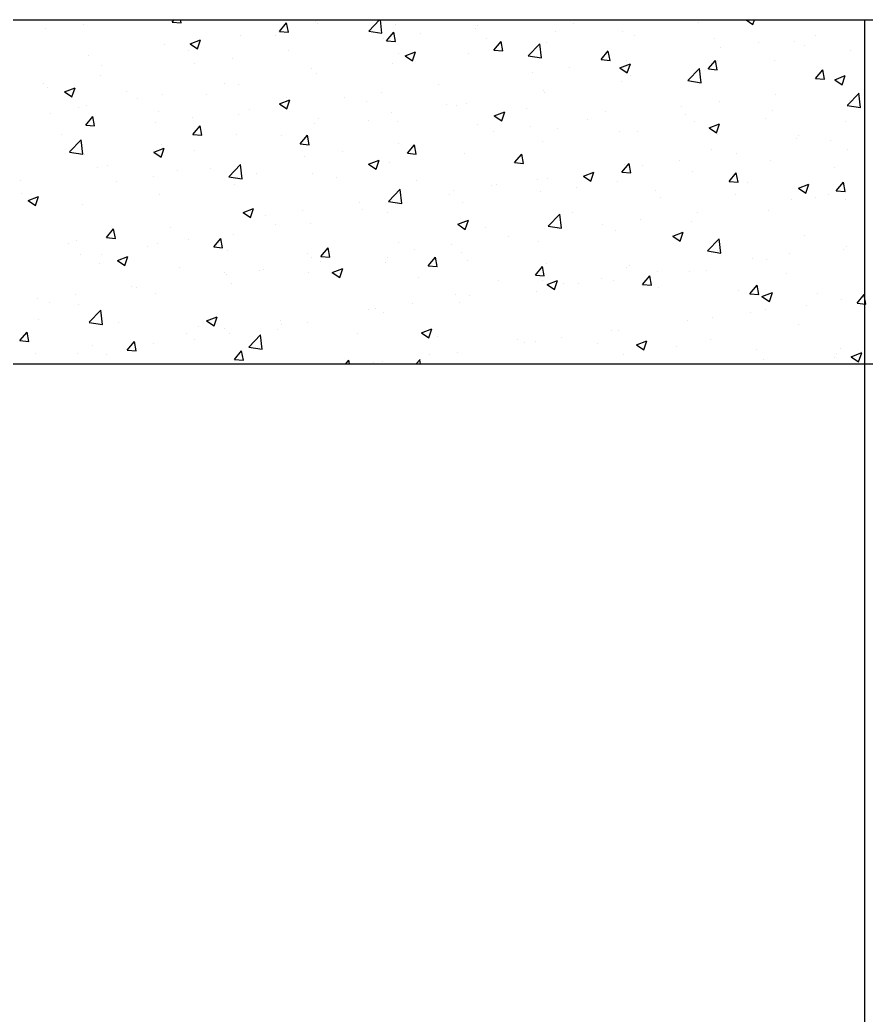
# Model space of a CAD drawing. Header units: millimetres. Extents: x 331487 to 517269, y 198509 to 399936.
# Drawn here: x 426509 to 427075, y 320938 to 321604 of the extents above; entities that cross this region are included whole.
import ezdxf

# ---------------------------------------------------------------- set-up
doc = ezdxf.new("R2010")
doc.units = ezdxf.units.MM
doc.header["$MEASUREMENT"] = 0
doc.layers.add('COLUMN', color=6, linetype='Continuous')
doc.layers.add('FOOTING', color=5, linetype='Continuous')

msp = doc.modelspace()

# ---------------------------------------------------------------- linework, layer by layer
at = {"layer": 'COLUMN'}
for p, q in [((426174.35, 321603.51), (427974.35, 321603.51)), ((426174.35, 321373.51), (427974.35, 321373.51))]:
    msp.add_line(p, q, dxfattribs=at)
at = {"layer": 'COLUMN', "color": 2, "linetype": 'Continuous'}
for p, q in [((426551.43, 321600.73), (426551.43, 321600.73)), ((426610.96, 321602.06), (426612.18, 321603.51)), ((426610.96, 321602.06), (426616.94, 321601.54)), ((426616.94, 321601.54), (426616.58, 321603.51)), ((426682.69, 321595.79), (426687.51, 321601.53)), ((426688.67, 321595.26), (426687.51, 321601.53)), ((426706.97, 321602.42), (426706.97, 321602.42)), ((426708.47, 321600.79), (426708.47, 321600.79)), ((426738.69, 321603.08), (426738.69, 321603.08)), ((426742.43, 321596.04), (426749.6, 321603.51)), ((426751.28, 321594.62), (426750.25, 321603.51)), ((426760.35, 321600.17), (426760.35, 321600.17)), ((426815.12, 321599.47), (426815.12, 321599.47)), ((426879.29, 321601.14), (426879.29, 321601.14)), ((426962.91, 321601.88), (426962.91, 321601.88)), ((426994.85, 321603.51), (426999.42, 321600.43)), ((426999.41, 321600.43), (427000.45, 321603.51)), ((426526.39, 321597.44), (426526.39, 321597.44)), ((426656.54, 321593.29), (426656.54, 321593.29)), ((426680.37, 321593.07), (426680.37, 321593.07)), ((426682.69, 321595.79), (426688.67, 321595.27)), ((426742.39, 321596), (426751.28, 321594.62)), ((426754.42, 321589.51), (426759.24, 321595.26)), ((426760.39, 321588.99), (426759.24, 321595.25)), ((426777.25, 321594.48), (426777.25, 321594.48)), ((426813.73, 321597.91), (426813.73, 321597.91)), ((426867.12, 321595.65), (426867.12, 321595.65)), ((426912.4, 321595.48), (426912.4, 321595.48)), ((426920.5, 321593.4), (426920.5, 321593.4)), ((427040.94, 321593.22), (427040.94, 321593.22)), ((426606.03, 321586.89), (426606.03, 321586.89)), ((426623, 321587.55), (426630, 321590.23)), ((426623, 321587.55), (426627.97, 321584.19)), ((426627.97, 321584.19), (426629.99, 321590.23)), ((426752.21, 321591.19), (426752.21, 321591.19)), ((426754.42, 321589.51), (426760.39, 321588.99)), ((426820.97, 321591.13), (426820.97, 321591.13)), ((426826.14, 321583.24), (426830.96, 321588.98)), ((426832.12, 321582.71), (426830.96, 321588.98)), ((426849.15, 321579.48), (426856.94, 321587.6)), ((426858.01, 321578.07), (426856.9, 321587.56)), ((426861.05, 321588.44), (426861.05, 321588.44)), ((426973.88, 321591.14), (426973.88, 321591.14)), ((427003.06, 321588.24), (427003.06, 321588.24)), ((427027.26, 321588.89), (427027.26, 321588.89)), ((427034.11, 321586.17), (427034.11, 321586.17)), ((426554.68, 321579.85), (426554.68, 321579.85)), ((426622.05, 321583.06), (426622.05, 321583.06)), ((426689.06, 321582.87), (426689.06, 321582.87)), ((426762.65, 321581.12), (426762.65, 321581.12)), ((426766.71, 321579.54), (426773.71, 321582.22)), ((426766.71, 321579.54), (426771.68, 321576.18)), ((426771.68, 321576.18), (426773.71, 321582.22)), ((426809.11, 321580.94), (426809.11, 321580.94)), ((426826.14, 321583.24), (426832.12, 321582.72)), ((426849.12, 321579.45), (426858.01, 321578.07)), ((426897.87, 321576.96), (426902.69, 321582.71)), ((426903.84, 321576.44), (426902.69, 321582.7)), ((426978.03, 321584.94), (426978.03, 321584.94)), ((427064.97, 321583.13), (427064.97, 321583.13)), ((426563.73, 321573.05), (426563.73, 321573.05)), ((426626.15, 321574.59), (426626.15, 321574.59)), ((426651.18, 321577.89), (426651.18, 321577.89)), ((426758.6, 321574.54), (426758.6, 321574.54)), ((426897.87, 321576.96), (426903.85, 321576.44)), ((426910.42, 321571.53), (426917.42, 321574.22)), ((426914.87, 321576.63), (426914.87, 321576.63)), ((426915.39, 321568.17), (426917.42, 321574.22)), ((426969.59, 321570.69), (426974.42, 321576.43)), ((426975.57, 321570.16), (426974.41, 321576.43)), ((426975.8, 321576.16), (426975.8, 321576.16)), ((427013.63, 321576.09), (427013.63, 321576.09)), ((426562.99, 321566.28), (426562.99, 321566.28)), ((426704.33, 321571.11), (426704.33, 321571.11)), ((426707.26, 321567.5), (426707.26, 321567.5)), ((426851.97, 321568.34), (426851.97, 321568.34)), ((426877, 321571.64), (426877, 321571.64)), ((426910.42, 321571.53), (426915.4, 321568.17)), ((426917.48, 321566.15), (426917.48, 321566.15)), ((426955.88, 321562.93), (426963.67, 321571.05)), ((426961.69, 321568.59), (426961.69, 321568.59)), ((426964.73, 321561.51), (426963.63, 321571.01)), ((426969.6, 321570.69), (426975.57, 321570.17)), ((427041.32, 321564.41), (427046.14, 321570.16)), ((427047.3, 321563.88), (427046.14, 321570.15)), ((427054.13, 321563.52), (427061.14, 321566.21)), ((427059.11, 321560.16), (427061.13, 321566.21)), ((426525.12, 321561.29), (426525.12, 321561.29)), ((426646.01, 321561.1), (426646.01, 321561.1)), ((426655.32, 321560), (426655.32, 321560)), ((426788.81, 321560.03), (426788.81, 321560.03)), ((426911.18, 321562.19), (426911.18, 321562.19)), ((426955.84, 321562.89), (426964.73, 321561.51)), ((427041.32, 321564.41), (427047.3, 321563.89)), ((427054.13, 321563.52), (427059.11, 321560.16)), ((426527.35, 321558.09), (426527.35, 321558.09)), ((426538.97, 321555.29), (426545.98, 321557.98)), ((426538.97, 321555.29), (426543.95, 321551.94)), ((426543.94, 321551.94), (426545.97, 321557.98)), ((426580.73, 321555.83), (426580.73, 321555.83)), ((426604.81, 321553.6), (426604.81, 321553.6)), ((426634.11, 321553.58), (426634.11, 321553.58)), ((426750.94, 321555.04), (426750.94, 321555.04)), ((426859.16, 321556.13), (426859.16, 321556.13)), ((426859.84, 321555.15), (426859.84, 321555.15)), ((427014.63, 321553.78), (427014.63, 321553.78)), ((427062.6, 321546.38), (427070.39, 321554.5)), ((427071.46, 321544.96), (427070.35, 321554.46)), ((426553.47, 321546.56), (426553.47, 321546.56)), ((426587.69, 321551.09), (426587.69, 321551.09)), ((426682.69, 321547.28), (426689.69, 321549.97)), ((426682.69, 321547.28), (426687.66, 321543.93)), ((426687.5, 321551.32), (426687.5, 321551.32)), ((426687.66, 321543.93), (426689.69, 321549.97)), ((426725.9, 321551.75), (426725.9, 321551.75)), ((426740.88, 321549.07), (426740.88, 321549.07)), ((426794.26, 321546.81), (426794.26, 321546.81)), ((426800.84, 321546.12), (426800.84, 321546.12)), ((426807.9, 321547.65), (426807.9, 321547.65)), ((426976.76, 321548.79), (426976.76, 321548.79)), ((427062.56, 321546.34), (427071.46, 321544.96)), ((427063.76, 321549.84), (427063.76, 321549.84)), ((426529.37, 321541.08), (426529.37, 321541.08)), ((426548.43, 321544.66), (426548.43, 321544.66)), ((426601.82, 321542.4), (426601.82, 321542.4)), ((426655.2, 321540.14), (426655.2, 321540.14)), ((426662.75, 321543.43), (426662.75, 321543.43)), ((426757.39, 321541.25), (426757.39, 321541.25)), ((426826.4, 321539.28), (426833.4, 321541.96)), ((426826.4, 321539.28), (426831.37, 321535.92)), ((426831.37, 321535.92), (426833.4, 321541.96)), ((426847.64, 321544.56), (426847.64, 321544.56)), ((426901.02, 321542.3), (426901.02, 321542.3)), ((426951.72, 321545.5), (426951.72, 321545.5)), ((426954.41, 321540.04), (426954.41, 321540.04)), ((427012.41, 321542.8), (427012.41, 321542.8)), ((426553.11, 321533.12), (426557.93, 321538.87)), ((426553.11, 321533.12), (426559.09, 321532.6)), ((426559.09, 321532.59), (426557.93, 321538.86)), ((426599.84, 321535.15), (426599.84, 321535.15)), ((426624.84, 321526.85), (426629.66, 321532.59)), ((426624.88, 321538.45), (426624.88, 321538.45)), ((426630.81, 321526.32), (426629.66, 321532.59)), ((426706.04, 321534.21), (426706.04, 321534.21)), ((426708.58, 321537.89), (426708.58, 321537.89)), ((426742.52, 321536.11), (426742.52, 321536.11)), ((426761.96, 321535.63), (426761.96, 321535.63)), ((426815.34, 321533.38), (426815.34, 321533.38)), ((426888.57, 321537.18), (426888.57, 321537.18)), ((426960.47, 321535.31), (426960.47, 321535.31)), ((426970.11, 321531.27), (426977.11, 321533.95)), ((426975.08, 321527.91), (426977.11, 321533.95)), ((427007.79, 321537.79), (427007.79, 321537.79)), ((427061.17, 321535.53), (427061.17, 321535.53)), ((426536.69, 321526.84), (426536.69, 321526.84)), ((426624.84, 321526.85), (426630.82, 321526.32)), ((426654.1, 321526.71), (426654.1, 321526.71)), ((426684.2, 321526.1), (426684.2, 321526.1)), ((426696.57, 321520.57), (426701.39, 321526.32)), ((426702.54, 321520.04), (426701.38, 321526.31)), ((426825.66, 321528.9), (426825.66, 321528.9)), ((426850.69, 321532.2), (426850.69, 321532.2)), ((426868.73, 321531.12), (426868.73, 321531.12)), ((426909.96, 321528.9), (426909.96, 321528.9)), ((426922.11, 321528.87), (426922.11, 321528.87)), ((426970.11, 321531.27), (426975.09, 321527.91)), ((426975.49, 321526.61), (426975.49, 321526.61)), ((427029.99, 321526.5), (427029.99, 321526.5)), ((426542.24, 321515.18), (426550.03, 321523.29)), ((426551.09, 321513.76), (426549.99, 321523.26)), ((426603.59, 321520.31), (426603.59, 321520.31)), ((426696.57, 321520.57), (426702.54, 321520.05)), ((426762.5, 321520.59), (426762.5, 321520.59)), ((426768.29, 321514.3), (426773.11, 321520.04)), ((426774.27, 321513.77), (426773.11, 321520.03)), ((426858.62, 321521.86), (426858.62, 321521.86)), ((427028.87, 321524.36), (427028.87, 321524.36)), ((427051.48, 321522.65), (427051.48, 321522.65)), ((426542.2, 321515.14), (426551.09, 321513.76)), ((426552.25, 321513.27), (426552.25, 321513.27)), ((426598.66, 321515.03), (426605.67, 321517.72)), ((426598.66, 321515.03), (426603.64, 321511.68)), ((426603.64, 321511.67), (426605.66, 321517.72)), ((426625.88, 321516.09), (426625.88, 321516.09)), ((426724.63, 321515.6), (426724.63, 321515.6)), ((426768.29, 321514.3), (426774.27, 321513.77)), ((426806.68, 321514.36), (426806.68, 321514.36)), ((426840.02, 321508.02), (426844.84, 321513.77)), ((426845.99, 321507.49), (426844.84, 321513.76)), ((426971.67, 321516.49), (426971.67, 321516.49)), ((426988.32, 321514.34), (426988.32, 321514.34)), ((427062.54, 321516.55), (427062.54, 321516.55)), ((426567.57, 321506.08), (426567.57, 321506.08)), ((426648.96, 321498.62), (426656.75, 321506.74)), ((426657.82, 321497.21), (426656.71, 321506.7)), ((426699.6, 321512.31), (426699.6, 321512.31)), ((426742.38, 321507.02), (426749.38, 321509.71)), ((426742.38, 321507.02), (426747.35, 321503.67)), ((426747.35, 321503.67), (426749.38, 321509.71)), ((426756.17, 321507.96), (426756.17, 321507.96)), ((426840.02, 321508.02), (426846, 321507.5)), ((426911.74, 321501.74), (426916.56, 321507.49)), ((426913.35, 321506.48), (426913.35, 321506.48)), ((426917.72, 321501.22), (426916.56, 321507.48)), ((426925.41, 321506.06), (426925.41, 321506.06)), ((426950.45, 321509.35), (426950.45, 321509.35)), ((427011.2, 321509.51), (427011.2, 321509.51)), ((426560.84, 321505), (426560.84, 321505)), ((426614.22, 321502.75), (426614.22, 321502.75)), ((426636.44, 321503.99), (426636.44, 321503.99)), ((426667.6, 321500.49), (426667.6, 321500.49)), ((426704.83, 321500.92), (426704.83, 321500.92)), ((426886.09, 321499.01), (426893.09, 321501.7)), ((426891.06, 321495.66), (426893.09, 321501.7)), ((426911.74, 321501.74), (426917.72, 321501.22)), ((426959.26, 321502.02), (426959.26, 321502.02)), ((426983.47, 321495.47), (426988.29, 321501.21)), ((426989.45, 321494.94), (426988.29, 321501.21)), ((427053.95, 321504.54), (427053.95, 321504.54)), ((426509.25, 321496.07), (426509.25, 321496.07)), ((426573.53, 321495.71), (426573.53, 321495.71)), ((426598.57, 321499.01), (426598.57, 321499.01)), ((426648.92, 321498.59), (426657.82, 321497.21)), ((426652.89, 321493.42), (426652.89, 321493.42)), ((426720.98, 321498.24), (426720.98, 321498.24)), ((426774.36, 321495.98), (426774.36, 321495.98)), ((426824.39, 321492.76), (426824.39, 321492.76)), ((426827.75, 321493.72), (426827.75, 321493.72)), ((426855.03, 321496.47), (426855.03, 321496.47)), ((426862.26, 321497.74), (426862.26, 321497.74)), ((426886.09, 321499.01), (426891.06, 321495.66)), ((426908.75, 321495.61), (426908.75, 321495.61)), ((426983.47, 321495.47), (426989.45, 321494.95)), ((426995.63, 321494.53), (426995.63, 321494.53)), ((427029.8, 321491), (427036.8, 321493.69)), ((427034.77, 321487.65), (427036.8, 321493.69)), ((427055.2, 321489.19), (427060.02, 321494.94)), ((427061.17, 321488.67), (427060.01, 321494.93)), ((426510.38, 321487.4), (426510.38, 321487.4)), ((426602.38, 321487.02), (426602.38, 321487.02)), ((426755.69, 321482.07), (426763.48, 321490.19)), ((426764.54, 321480.66), (426763.44, 321490.15)), ((426796.71, 321486.46), (426796.71, 321486.46)), ((426799.35, 321489.46), (426799.35, 321489.46)), ((426857.4, 321488.57), (426857.4, 321488.57)), ((426881.13, 321491.47), (426881.13, 321491.47)), ((426934.51, 321489.21), (426934.51, 321489.21)), ((426987.89, 321486.96), (426987.89, 321486.96)), ((427029.8, 321491), (427034.78, 321487.65)), ((427050.2, 321486.51), (427050.2, 321486.51)), ((427055.2, 321489.19), (427061.17, 321488.67)), ((426514.64, 321482.78), (426521.64, 321485.47)), ((426514.64, 321482.78), (426519.62, 321479.42)), ((426519.61, 321479.42), (426521.64, 321485.46)), ((426551.03, 321479.98), (426551.03, 321479.98)), ((426736.2, 321481.15), (426736.2, 321481.15)), ((426755.65, 321482.03), (426764.54, 321480.65)), ((426805.47, 321481.08), (426805.47, 321481.08)), ((426937.31, 321484.52), (426937.31, 321484.52)), ((427025.17, 321483.21), (427025.17, 321483.21)), ((427041.28, 321484.7), (427041.28, 321484.7)), ((427061.32, 321483.26), (427061.32, 321483.26)), ((426658.35, 321474.77), (426665.36, 321477.46)), ((426658.36, 321474.77), (426663.33, 321471.41)), ((426663.33, 321471.41), (426665.35, 321477.46)), ((426673.29, 321472.86), (426673.29, 321472.86)), ((426698.32, 321476.16), (426698.32, 321476.16)), ((426738.39, 321476.45), (426738.39, 321476.45)), ((426754.95, 321474.67), (426754.95, 321474.67)), ((426862.41, 321465.52), (426870.2, 321473.64)), ((426871.27, 321464.1), (426870.16, 321473.6)), ((426878.99, 321474.51), (426878.99, 321474.51)), ((426962.01, 321474.9), (426962.01, 321474.9)), ((427009.98, 321476.22), (427009.98, 321476.22)), ((426680.07, 321466.44), (426680.07, 321466.44)), ((426703.61, 321467.63), (426703.61, 321467.63)), ((426802.07, 321466.76), (426809.07, 321469.45)), ((426802.07, 321466.76), (426807.04, 321463.41)), ((426807.04, 321463.4), (426809.07, 321469.45)), ((426899.11, 321466.62), (426899.11, 321466.62)), ((426924.14, 321469.91), (426924.14, 321469.91)), ((426958.04, 321468.73), (426958.04, 321468.73)), ((426566.99, 321457.9), (426571.81, 321463.65)), ((426572.96, 321457.37), (426571.81, 321463.64)), ((426572.26, 321459.56), (426572.26, 321459.56)), ((426610.14, 321464.55), (426610.14, 321464.55)), ((426651.67, 321460.13), (426651.67, 321460.13)), ((426820.67, 321464.5), (426820.67, 321464.5)), ((426862.37, 321465.48), (426871.27, 321464.1)), ((426907.53, 321462.32), (426907.53, 321462.32)), ((426945.78, 321458.75), (426952.78, 321461.44)), ((426950.75, 321455.4), (426952.78, 321461.44)), ((427033.82, 321459.54), (427033.82, 321459.54)), ((426541.36, 321453.9), (426541.36, 321453.9)), ((426547.23, 321456.27), (426547.23, 321456.27)), ((426566.99, 321457.9), (426572.97, 321457.38)), ((426601.16, 321453.73), (426601.16, 321453.73)), ((426621.76, 321456.43), (426621.76, 321456.43)), ((426638.72, 321451.63), (426643.54, 321457.37)), ((426644.69, 321451.1), (426643.53, 321457.37)), ((426762.35, 321454.49), (426762.35, 321454.49)), ((426798.08, 321453.32), (426798.08, 321453.32)), ((426835.95, 321458.3), (426835.95, 321458.3)), ((426856.19, 321455.28), (426856.19, 321455.28)), ((426945.78, 321458.75), (426950.76, 321455.4)), ((426969.13, 321448.97), (426976.92, 321457.09)), ((426977.99, 321447.55), (426976.89, 321457.05)), ((426549.82, 321446.69), (426549.82, 321446.69)), ((426563.44, 321446.42), (426563.44, 321446.42)), ((426594.74, 321451.65), (426594.74, 321451.65)), ((426638.72, 321451.63), (426644.69, 321451.1)), ((426648.13, 321449.39), (426648.13, 321449.39)), ((426701.51, 321447.14), (426701.51, 321447.14)), ((426710.44, 321445.35), (426715.26, 321451.1)), ((426716.42, 321444.82), (426715.26, 321451.09)), ((426773.05, 321450.02), (426773.05, 321450.02)), ((426804.25, 321447.79), (426804.25, 321447.79)), ((426969.1, 321448.93), (426977.99, 321447.55)), ((426975.5, 321449.53), (426975.5, 321449.53)), ((427023.9, 321447.07), (427023.9, 321447.07)), ((427060.11, 321449.98), (427060.11, 321449.98)), ((427061.77, 321452.05), (427061.77, 321452.05)), ((426562.45, 321440.47), (426562.45, 321440.47)), ((426574.33, 321442.52), (426581.33, 321445.2)), ((426574.33, 321442.52), (426579.31, 321439.16)), ((426579.3, 321439.16), (426581.33, 321445.2)), ((426704.04, 321444.48), (426704.04, 321444.48)), ((426709.89, 321441.71), (426709.89, 321441.71)), ((426710.44, 321445.35), (426716.42, 321444.83)), ((426753.74, 321441.38), (426753.74, 321441.38)), ((426754.89, 321444.88), (426754.89, 321444.88)), ((426782.17, 321439.08), (426786.99, 321444.82)), ((426788.14, 321438.55), (426786.99, 321444.82)), ((426808.27, 321442.62), (426808.27, 321442.62)), ((426861.66, 321440.37), (426861.66, 321440.37)), ((426917.18, 321439.52), (426917.18, 321439.52)), ((426998.86, 321443.77), (426998.86, 321443.77)), ((427008.76, 321442.93), (427008.76, 321442.93)), ((426615.83, 321438.21), (426615.83, 321438.21)), ((426645.72, 321434.47), (426645.72, 321434.47)), ((426646.98, 321433.42), (426646.98, 321433.42)), ((426669.21, 321435.96), (426669.21, 321435.96)), ((426672.02, 321436.72), (426672.02, 321436.72)), ((426702.39, 321434.34), (426702.39, 321434.34)), ((426718.05, 321434.51), (426725.05, 321437.19)), ((426718.05, 321434.51), (426723.02, 321431.15)), ((426722.59, 321433.7), (426722.59, 321433.7)), ((426723.02, 321431.15), (426725.04, 321437.19)), ((426782.17, 321439.08), (426788.14, 321438.55)), ((426853.89, 321432.8), (426858.71, 321438.55)), ((426853.89, 321432.8), (426859.87, 321432.28)), ((426859.87, 321432.27), (426858.71, 321438.54)), ((426915.04, 321438.11), (426915.04, 321438.11)), ((426935.71, 321435.46), (426935.71, 321435.46)), ((426956.83, 321435.44), (426956.83, 321435.44)), ((426968.42, 321435.86), (426968.42, 321435.86)), ((427021.8, 321433.6), (427021.8, 321433.6)), ((426650.46, 321426.85), (426650.46, 321426.85)), ((426775.98, 321431.45), (426775.98, 321431.45)), ((426829.36, 321429.19), (426829.36, 321429.19)), ((426858.86, 321429.51), (426858.86, 321429.51)), ((426861.76, 321426.5), (426868.76, 321429.19)), ((426861.76, 321426.5), (426866.73, 321423.14)), ((426866.73, 321423.14), (426868.76, 321429.18)), ((426872.8, 321427.18), (426872.8, 321427.18)), ((426882.74, 321426.94), (426882.74, 321426.94)), ((426897.83, 321430.47), (426897.83, 321430.47)), ((426906.32, 321429.04), (426906.32, 321429.04)), ((426925.62, 321426.53), (426930.44, 321432.27)), ((426925.62, 321426.53), (426931.6, 321426)), ((426931.59, 321426), (426930.44, 321432.27)), ((426997.35, 321420.25), (427002.17, 321426)), ((427003.32, 321419.72), (427002.16, 321425.99)), ((426545.96, 321420.12), (426545.96, 321420.12)), ((426583.83, 321425.11), (426583.83, 321425.11)), ((426587.4, 321424.46), (426587.4, 321424.46)), ((426599.95, 321420.44), (426599.95, 321420.44)), ((426800.55, 321419.5), (426800.55, 321419.5)), ((426854.97, 321421.99), (426854.97, 321421.99)), ((426936.12, 321424.68), (426936.12, 321424.68)), ((426989.5, 321422.43), (426989.5, 321422.43)), ((426997.35, 321420.25), (427003.32, 321419.73)), ((427005.47, 321418.49), (427012.47, 321421.18)), ((427010.44, 321415.13), (427012.47, 321421.18)), ((427042.89, 321420.17), (427042.89, 321420.17)), ((427069.07, 321413.98), (427073.89, 321419.72)), ((427075.05, 321413.45), (427073.89, 321419.71)), ((426520.92, 321416.83), (426520.92, 321416.83)), ((426529.08, 321414.45), (426529.08, 321414.45)), ((426548.6, 321413.4), (426548.6, 321413.4)), ((426771.77, 321413.87), (426771.77, 321413.87)), ((426803.03, 321414.5), (426803.03, 321414.5)), ((426809.65, 321418.86), (426809.65, 321418.86)), ((427005.47, 321418.49), (427010.45, 321415.13)), ((427035.46, 321412.61), (427035.46, 321412.61)), ((427058.89, 321416.69), (427058.89, 321416.69)), ((427069.07, 321413.98), (427075.05, 321413.45)), ((426555.5, 321401.21), (426563.28, 321409.33)), ((426564.35, 321399.8), (426563.25, 321409.29)), ((426742.23, 321409.48), (426742.23, 321409.48)), ((426746.74, 321410.58), (426746.74, 321410.58)), ((426752.52, 321408.09), (426752.52, 321408.09)), ((426997.59, 321407.63), (426997.59, 321407.63)), ((427007.55, 321409.65), (427007.55, 321409.65)), ((426521.47, 321403.07), (426521.47, 321403.07)), ((426555.46, 321401.17), (426564.35, 321399.79)), ((426574.85, 321400.82), (426574.85, 321400.82)), ((426634.02, 321402.25), (426641.03, 321404.94)), ((426634.02, 321402.25), (426639, 321398.9)), ((426638.99, 321398.9), (426641.02, 321404.94)), ((426683.58, 321402.26), (426683.58, 321402.26)), ((426683.91, 321399.47), (426683.91, 321399.47)), ((426701.18, 321401.05), (426701.18, 321401.05)), ((426955.61, 321402.15), (426955.61, 321402.15)), ((426972.56, 321404.33), (426972.56, 321404.33)), ((427029.69, 321399.87), (427029.69, 321399.87)), ((426509.14, 321388.96), (426513.96, 321394.7)), ((426515.11, 321388.43), (426513.96, 321394.7)), ((426620.68, 321393.98), (426620.68, 321393.98)), ((426628.23, 321398.56), (426628.23, 321398.56)), ((426645.71, 321397.28), (426645.71, 321397.28)), ((426649.24, 321393.56), (426649.24, 321393.56)), ((426662.22, 321384.66), (426670.01, 321392.78)), ((426671.08, 321383.24), (426669.97, 321392.74)), ((426681.61, 321396.3), (426681.61, 321396.3)), ((426735, 321394.05), (426735, 321394.05)), ((426777.74, 321394.25), (426784.74, 321396.93)), ((426777.74, 321394.25), (426782.71, 321390.89)), ((426782.71, 321390.89), (426784.73, 321396.93)), ((426905.1, 321395.75), (426905.1, 321395.75)), ((426909.4, 321396.02), (426909.4, 321396.02)), ((426509.14, 321388.96), (426515.12, 321388.43)), ((426580.86, 321382.68), (426585.69, 321388.43)), ((426586.84, 321382.15), (426585.68, 321388.42)), ((426598.73, 321387.15), (426598.73, 321387.15)), ((426625.59, 321389.46), (426625.59, 321389.46)), ((426788.38, 321391.79), (426788.38, 321391.79)), ((426841.76, 321389.54), (426841.76, 321389.54)), ((426846.49, 321387.73), (426846.49, 321387.73)), ((426853.76, 321388.7), (426853.76, 321388.7)), ((426871.53, 321391.03), (426871.53, 321391.03)), ((426895.14, 321387.28), (426895.14, 321387.28)), ((426921.45, 321386.24), (426928.45, 321388.92)), ((426921.45, 321386.24), (426926.42, 321382.88)), ((426926.42, 321382.88), (426928.45, 321388.92)), ((426971.37, 321389.86), (426971.37, 321389.86)), ((426519.65, 321380.68), (426519.65, 321380.68)), ((426547.39, 321380.11), (426547.39, 321380.11)), ((426557.52, 321385.67), (426557.52, 321385.67)), ((426567.27, 321379.45), (426567.27, 321379.45)), ((426580.86, 321382.68), (426586.84, 321382.16)), ((426652.59, 321376.41), (426657.41, 321382.15)), ((426658.57, 321375.88), (426657.41, 321382.15)), ((426662.18, 321384.62), (426671.08, 321383.24)), ((426783.34, 321379.42), (426783.34, 321379.42)), ((426801.82, 321381.21), (426801.82, 321381.21)), ((426913.05, 321379.85), (426913.05, 321379.85)), ((426948.52, 321385.03), (426948.52, 321385.03)), ((427001.91, 321382.77), (427001.91, 321382.77)), ((427055.29, 321380.52), (427055.29, 321380.52)), ((427057.68, 321383.4), (427057.68, 321383.4)), ((427065.16, 321378.23), (427072.16, 321380.92)), ((427070.13, 321374.87), (427072.16, 321380.91)), ((427072.31, 321381.49), (427072.31, 321381.49)), ((426652.59, 321376.41), (426658.57, 321375.88)), ((426727.15, 321373.51), (426729.14, 321375.88)), ((426729.57, 321373.51), (426729.14, 321375.87)), ((426745.47, 321374.43), (426745.47, 321374.43)), ((426751.31, 321374.81), (426751.31, 321374.81)), ((426774.13, 321373.51), (426776.73, 321376.23)), ((426777.01, 321373.51), (426776.7, 321376.19)), ((427006.33, 321376.36), (427006.33, 321376.36)), ((427053.65, 321377.91), (427053.65, 321377.91)), ((427065.16, 321378.23), (427070.14, 321374.87))]:
    msp.add_line(p, q, dxfattribs=at)
at = {"layer": 'FOOTING'}
msp.add_line((427074.35, 317903.51), (427074.35, 321603.51), dxfattribs=at)

doc.saveas('drawing.dxf')
